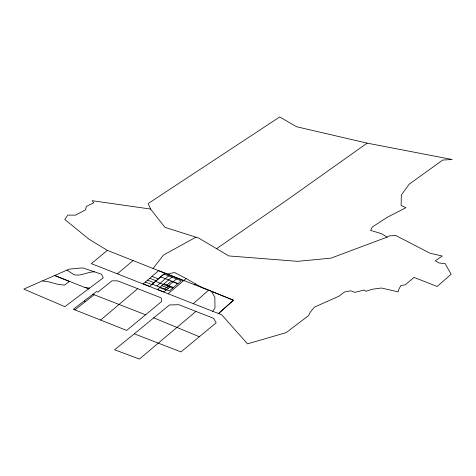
<?xml version="1.0" encoding="UTF-8"?>
<svg xmlns="http://www.w3.org/2000/svg" width="476" height="476" viewBox="0 0 476 476"><rect width="100%" height="100%" fill="white"/><g stroke="black" fill="none" stroke-linecap="round" stroke-linejoin="round"><path stroke-width="0.71" d="M194.773 284.916L195.428 283.892L201.455 287.159M133.096 260.556L107.344 250.376L91.386 263.65L212.683 311.28L215.003 308.026L214.831 297.155L211.427 291.348L158.651 270.636L143.205 283.892L149.696 286.415M153.028 268.559L163.56 254.981L195.975 237.167M145.585 314.785L126.681 330.421L73.34 309.245L96.545 291.508L97.889 292.127L112.003 280.828L117.614 280.852L161.084 297.827L161.757 301.385L145.585 314.785L92.731 294.18M134.303 333.813L169.444 304.973L178.774 304.688L213.665 318.349L216.163 322.793L180.975 351.919L134.303 333.813L114.597 349.777L139.42 359.041L195.904 311.447M193.429 303.539L208.577 290.193M168.183 293.722L186.104 278.531L195.463 283.91M149.595 286.504L165.077 273.218M156.913 285.999L168.659 275.919M157.389 289.527L172.794 276.312M166.975 284.957L171.348 281.209L177.84 283.726M164.708 289.027L176.453 278.942M170.539 286.338L163.988 291.966L157.491 289.444M100.614 320.068L137.618 288.712M42.418 280.84L23.8 289.099L64.843 306.675L103.227 277.835L101.555 274.218L82.735 267.887L69.228 269.142L42.418 280.894L48.998 281.905L58.155 284.398L64.552 285.136L69.401 281.477L54.716 275.539M117.304 273.855L133.066 260.545L183.433 280.584M74.881 309.858L94.189 294.751M201.425 287.147L233.508 300.225L218.555 313.529L221.62 314.725L247.544 343.856L286.195 332.599L308.525 315.642L310.162 312.387L314.344 307.163L338.995 296.179L344.487 292.002L350.758 290.824L354.906 292.323L364.271 290.045L365.913 291.282L372.309 289.253L381.347 288.016L398.156 291.859L398.489 290.062L400.786 285.63L405.32 284.779L414.066 277.407L437.188 286.475L451.147 274.2L445.114 263.668L438.955 262.966L435.362 260.741L442.246 256.058L429.887 253.167L395.877 235.555L389.255 235.87L387.101 237.125L381.3 233.603L370.631 230.42L372.345 226.969L387.41 217.211L406.022 207.661L401.119 205.578L401.304 195.059L409.193 184.176L442.728 160.049L452.2 159.514L367.139 143.139L286.231 200.575L216.592 248.68M387.101 237.125L331.028 258.147L297.625 261.336L228.837 255.939L198.534 237.976L164.934 227.344L150.583 209.065L148.214 203.52L279.721 116.959L296.488 126.711L367.139 143.139M167.374 274.188L174.454 272.468L186.104 278.531M54.716 275.485L84.853 287.462L89.524 288.105M94.474 271.838C87.459 271.689 81.176 276.532 73.911 274.664L66.938 270.1M150.583 209.065L92.16 200.699L93.677 202.859L86.352 206.376L85.537 209.862L75.476 215.164L67.836 215.087L64.79 219.484L89.024 239.202L107.374 250.388M84.311 301.04L85.394 301.504M212.683 311.28L218.526 313.517L233.478 300.213L211.427 291.348M84.853 287.462L88.59 288.896M160.614 276.848L177.994 283.595M151.939 276.395L158.437 278.918M149.756 278.27L156.253 280.792M164.047 283.815L173.472 287.48M155.372 281.346L172.752 288.099M147.572 280.144L154.069 282.667M161.864 285.695L168.355 288.218M145.388 282.018L151.88 284.541M159.674 287.569L166.172 290.092M153.605 317.784L199.331 336.728M163.863 274.057L152.118 284.136L169.498 290.89L181.249 280.804L163.863 274.057"/></g></svg>
